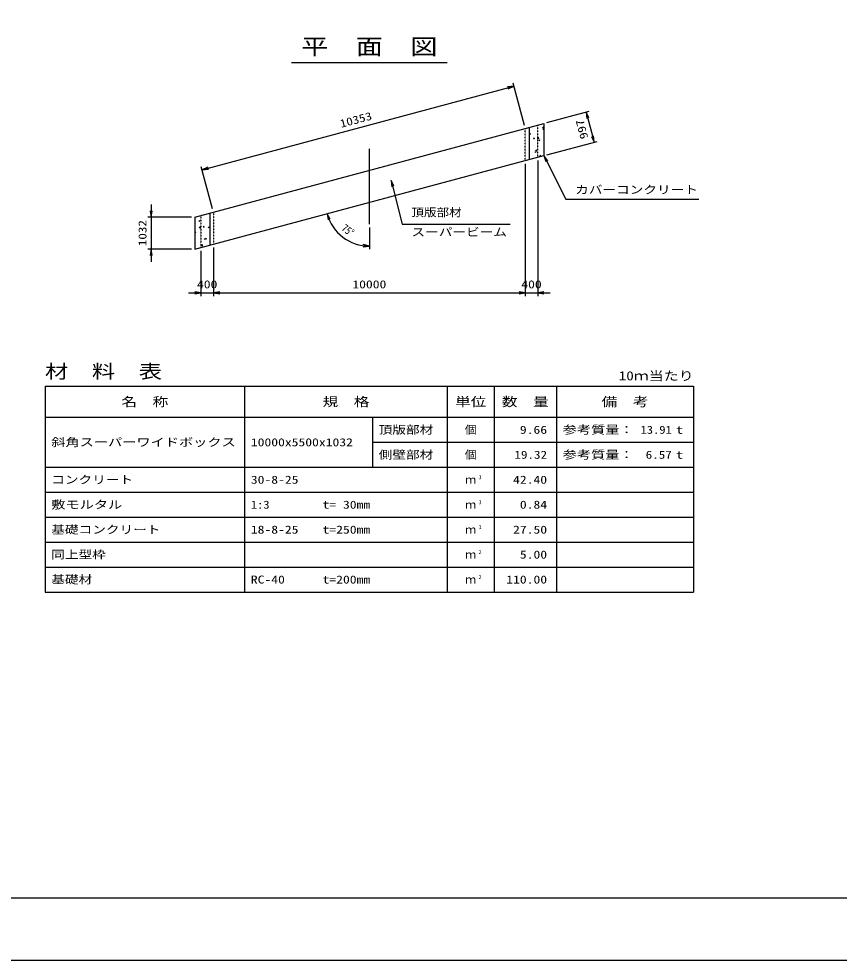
# Model space of a CAD drawing. Units: millimetres at full size. Extents: x 0 to 84100, y 0 to 59400.
# Drawn here: x 30809 to 57117, y 0 to 30173 of the extents above; entities that cross this region are included whole.
import ezdxf
from ezdxf.enums import TextEntityAlignment as Align

# ---------------------------------------------------------------- set-up
doc = ezdxf.new("R2010")
doc.units = ezdxf.units.MM
doc.linetypes.add('CHAIN', pattern=[18.5, 12, -1.5, 3.5, -1.5])
doc.linetypes.add('DASHED_SPACED', pattern=[12, 6, -6])
for name, color, linetype, lineweight in [('0_2', 7, 'Continuous', 25), ('D-BMK', 2, 'CHAIN', 25), ('D-DCR-HCHn', 4, 'Continuous', 9), ('D-MTR-FRAM', 7, 'Continuous', 25), ('D-MTR-LINE', 7, 'Continuous', 25), ('D-STR-STRn', 1, 'Continuous', 25), ('D-STR-TXT', 7, 'Continuous', 25), ('D-TTL', 2, 'Continuous', 25), ('D-TTL-TXT', 7, 'Continuous', 25)]:
    doc.layers.add(name, color=color, linetype=linetype, lineweight=lineweight)
doc.layers.add('D-MTR', color=7, linetype='Continuous')
doc.layers.add('D-MTR-TXT', color=7, linetype='Continuous')
doc.styles.add('ＭＳ ゴシック', font='')
doc.styles.get('ＭＳ ゴシック').set_extended_font_data('MS Gothic')

# ---------------------------------------------------------------- blocks, each defined once
blk = doc.blocks.new('open_arrow')
at = {"color": 0, "linetype": 'Continuous', "lineweight": -2}
blk.add_lwpolyline([(7.5, 1.25), (0, 0), (7.5, -1.25)], dxfattribs=at)

msp = doc.modelspace()

# ---------------------------------------------------------------- linework, layer by layer
at = {"layer": '0_2'}
for p, q in [((47024.118, 26756.952), (46661.771, 28109.248)), ((36687.653, 25333.164), (46687.653, 28012.655)), ((47746.593, 26847.011), (49098.889, 27209.357)), ((49002.296, 27183.475), (49260.339, 26220.447)), ((47746.593, 25814.84), (49356.931, 26246.329)), ((37024.118, 24077.46), (36661.771, 25429.756)), ((47050, 25528.189), (47050, 21287.928)), ((47050, 25528.189), (47050, 21287.928)), ((47450, 25635.369), (47450, 21287.928)), ((35050, 24220.098), (35050, 22387.928)), ((36350, 23820.098), (34950, 23820.098)), ((42050, 23488.443), (42050, 22788.443)), ((36350, 22787.928), (34950, 22787.928)), ((36650, 22741.517), (36650, 21287.928)), ((37050, 22848.697), (37050, 21287.928)), ((37050, 22848.697), (37050, 21287.928)), ((36250, 21387.928), (37450, 21387.928)), ((37050, 21387.928), (47050, 21387.928)), ((46650, 21387.928), (47850, 21387.928))]:
    msp.add_line(p, q, dxfattribs=at)
msp.add_arc((42050, 24288.443), 1400, 195, 270, dxfattribs=at)
at = {"layer": 'D-BMK'}
msp.add_line((42050, 23588.443), (42050, 26020.613), dxfattribs=at)
at = {"layer": 'D-DCR-HCHn'}
for p, q in [((47246.786, 26713.088), (47272.331, 26710.853)), ((47272.521, 26710.722), (47270.893, 26719.547)), ((47606.331, 26681.656), (47630.821, 26710.842)), ((47606.335, 26681.631), (47636.699, 26678.975)), ((47608.504, 26644.439), (47644.073, 26658.093)), ((47608.548, 26644.376), (47633.817, 26627.332)), ((47636.889, 26678.841), (47631.015, 26710.684)), ((47633.842, 26627.338), (47644.142, 26658.036)), ((47181.671, 26480.593), (47217.241, 26494.247)), ((47181.715, 26480.531), (47206.984, 26463.487)), ((47207.009, 26463.492), (47217.309, 26494.19)), ((47312.448, 26331.42), (47336.939, 26360.607)), ((47312.453, 26331.396), (47342.817, 26328.74)), ((47343.004, 26328.608), (47337.13, 26360.451)), ((47437.081, 26338.425), (47450, 26351.889)), ((47437.13, 26338.326), (47450, 26336.33)), ((47450, 26351.889), (47476.649, 26379.663)), ((47450, 26336.33), (47482.31, 26331.318)), ((47482.271, 26331.358), (47476.659, 26379.603)), ((47484.901, 26276.062), (47520.47, 26289.716)), ((47484.944, 26276), (47510.213, 26258.956)), ((47510.237, 26258.962), (47520.538, 26289.66)), ((47382.935, 25949.307), (47407.426, 25978.493)), ((47382.938, 25949.283), (47413.302, 25946.626)), ((47413.487, 25946.494), (47407.613, 25978.337)), ((47361.298, 25907.686), (47396.867, 25921.339)), ((47361.34, 25907.624), (47386.609, 25890.58)), ((47386.633, 25890.586), (47396.933, 25921.284)), ((47504.431, 25759.488), (47543.999, 25800.726)), ((47504.479, 25759.39), (47526.755, 25755.935)), ((47548.533, 25761.771), (47544.008, 25800.667)), ((36669.787, 23878.99), (36681.774, 23877.941)), ((36681.95, 23877.88), (36681.182, 23882.043)), ((36578.427, 23694.109), (36613.996, 23707.763)), ((36578.477, 23694.051), (36603.746, 23677.006)), ((36603.769, 23677.007), (36614.069, 23707.705)), ((36454.823, 23325.733), (36490.393, 23339.386)), ((36454.873, 23325.675), (36480.142, 23308.63)), ((36480.164, 23308.631), (36490.465, 23339.329)), ((36590.56, 23472.707), (36630.128, 23513.945)), ((36590.6, 23472.636), (36635.78, 23465.629)), ((36635.747, 23465.648), (36630.135, 23513.893)), ((36721.867, 23498.507), (36746.358, 23527.693)), ((36721.896, 23498.484), (36752.26, 23495.828)), ((36752.433, 23495.766), (36746.559, 23527.609)), ((36881.656, 23489.578), (36917.226, 23503.232)), ((36881.706, 23489.52), (36906.975, 23472.476)), ((36906.997, 23472.477), (36917.298, 23503.175)), ((36450, 23174.508), (36452.475, 23177.457)), ((36450, 23146.325), (36458.377, 23145.592)), ((36458.548, 23145.533), (36452.674, 23177.375)), ((36657.91, 22893.771), (36697.477, 22935.008)), ((36703.097, 22886.712), (36697.485, 22934.957)), ((36758.053, 23121.202), (36793.623, 23134.855)), ((36758.102, 23121.144), (36783.371, 23104.1)), ((36783.393, 23104.101), (36793.693, 23134.799)), ((36792.354, 23116.393), (36816.844, 23145.579)), ((36792.382, 23116.371), (36822.746, 23113.714)), ((36822.915, 23113.652), (36817.042, 23145.495)), ((36657.949, 22893.7), (36703.129, 22886.693))]:
    msp.add_line(p, q, dxfattribs=at)
at = {"layer": 'D-MTR-FRAM'}
for p, q in [((31650, 18400), (52450, 18400)), ((31650, 18400), (31650, 11800)), ((52450, 18400), (52450, 11800)), ((31650, 11800), (52450, 11800))]:
    msp.add_line(p, q, dxfattribs=at)
at = {"layer": 'D-MTR-LINE'}
for p, q in [((38050, 18400), (38050, 11800)), ((44550, 18400), (44550, 11800)), ((46050, 18400), (46050, 11800)), ((48050, 18400), (48050, 11800)), ((31650, 17400), (52450, 17400)), ((42150, 17400), (42150, 15800)), ((42150, 16600), (52450, 16600)), ((31650, 15800), (52450, 15800)), ((31650, 15000), (52450, 15000)), ((31650, 14200), (52450, 14200)), ((31650, 13400), (52450, 13400)), ((31650, 12600), (52450, 12600))]:
    msp.add_line(p, q, dxfattribs=at)
at = {"layer": 'D-STR-STRn'}
for p, q in [((36450, 23820.098), (47650, 26821.129)), ((47170, 26692.513), (47170, 25660.343)), ((47650, 26821.129), (47650, 25788.958)), ((36450, 22787.928), (47650, 25788.958)), ((36930, 23948.713), (36930, 22916.543)), ((36450, 23820.098), (36450, 22787.928))]:
    msp.add_line(p, q, dxfattribs=at)
at = {"layer": 'D-STR-STRn', "linetype": 'DASHED_SPACED'}
for p, q in [((47050, 25628.189), (47050, 26660.359)), ((47450, 25735.369), (47450, 26767.539)), ((36650, 23873.688), (36650, 22841.517)), ((37050, 23980.867), (37050, 22948.697))]:
    msp.add_line(p, q, dxfattribs=at)
at = {"layer": 'D-STR-TXT'}
for points in [[(47650, 25788.958), (48350, 24388.958), (48550, 24388.958), (52620.812, 24388.958)], [(42750, 24992.093), (43100, 23588.443), (43300, 23588.443), (46562.437, 23588.443)]]:
    msp.add_lwpolyline(points, dxfattribs=at)
at = {"layer": 'D-TTL'}
for points in [[(0, 0), (84100, 0), (84100, 59400), (0, 59400)], [(2000, 2000), (82100, 2000), (82100, 57400), (2000, 57400)]]:
    msp.add_lwpolyline(points, close=True, dxfattribs=at)
at = {"layer": 'D-TTL-TXT'}
msp.add_line((39550, 28770), (44550, 28770), dxfattribs=at)

# ---------------------------------------------------------------- block references
at = {"layer": '0_2', "xscale": 26.7, "yscale": 26.7}
for p, rotation in [((46687.653, 28012.655), 195), ((49002.296, 27183.475), 285), ((49260.339, 26220.447), 105), ((36687.653, 25333.164), 15), ((35050, 23820.098), 90), ((40697.704, 23926.096), 289.1), ((42050, 22888.443), 175.9), ((35050, 22787.928), 270), ((36650, 21387.928), 180), ((47050, 21387.928), 180), ((47050, 21387.928), 180)]:
    msp.add_blockref('open_arrow', p, dxfattribs=dict(at, rotation=rotation))
for p in [(37050, 21387.928), (37050, 21387.928), (47450, 21387.928)]:
    msp.add_blockref('open_arrow', p, dxfattribs=at)
at = {"layer": 'D-STR-TXT', "xscale": 26.7, "yscale": 26.7}
for p, rotation in [((47650, 25788.958), 296.6), ((42750, 24992.093), 284)]:
    msp.add_blockref('open_arrow', p, dxfattribs=dict(at, rotation=rotation))

# ---------------------------------------------------------------- texts
at = {"layer": '0_2', "style": 'ＭＳ ゴシック'}
for s, rotation, width, p in [('10353', 15, 1.2, (41616.478, 26938.539)), ('997', 105, 1.2, (48865.688, 26630.786)), ('1032', 90, 1.2, (34775, 23304.013)), ('75°', 322.5, 0.8, (41365.143, 23395.92))]:
    msp.add_text(s, height=256.6, rotation=rotation, dxfattribs=dict(at, width=width)).set_placement(p, align=Align.MIDDLE_CENTER)
at = {"layer": '0_2', "style": 'ＭＳ ゴシック', "width": 1.25}
for s, p in [('400', (36850, 21662.928)), ('10000', (42050, 21662.928)), ('400', (47250, 21662.928))]:
    msp.add_text(s, height=256.6, dxfattribs=at).set_placement(p, align=Align.MIDDLE_CENTER)
at = {"layer": 'D-MTR', "style": 'ＭＳ ゴシック', "width": 1.25}
msp.add_text('材\u3000料\u3000表', height=439.9, dxfattribs=at).set_placement((31650, 18520), align=Align.BOTTOM_LEFT)
at = {"layer": 'D-MTR', "style": 'ＭＳ ゴシック', "width": 1.2}
msp.add_text('10ｍ当たり', height=293.3, dxfattribs=at).set_placement((52450, 18496.667), align=Align.BOTTOM_RIGHT)
at = {"layer": 'D-MTR-TXT', "style": 'ＭＳ ゴシック'}
for s, height, width, p in [('名\u3000称', 293.3, 1.25, (34850, 17900)), ('規\u3000格', 293.3, 1.25, (41300, 17900)), ('単位', 293.3, 1.25, (45300, 17900)), ('数\u3000量', 293.3, 1.25, (47050, 17900)), ('備\u3000考', 293.3, 1.25, (50250, 17900)), ('個', 256.6, 1.1, (45300, 17000)), ('個', 256.6, 1.1, (45300, 16200))]:
    msp.add_text(s, height=height, dxfattribs=dict(at, width=width)).set_placement(p, align=Align.MIDDLE_CENTER)
for s, width, p in [('頂版部材', 1.25, (42350, 17000)), ('参考質量：      t', 1.3, (48250, 17000)), ('斜角スーパーワイドボックス', 1.3, (31850, 16600)), ('10000x5500x1032', 1.25, (38250, 16600)), ('側壁部材', 1.25, (42350, 16200)), ('参考質量：      t', 1.3, (48250, 16200)), ('コンクリート', 1.25, (31850, 15400)), ('30-8-25', 1.25, (38250, 15400)), ('敷モルタル', 1.3, (31850, 14600)), ('1:3', 1.15, (38250, 14600)), ('t= 30mm', 1.25, (40550, 14600)), ('基礎コンクリート', 1.25, (31850, 13800)), ('18-8-25', 1.25, (38250, 13800)), ('t=250mm', 1.25, (40550, 13800)), ('同上型枠', 1.25, (31850, 13000)), ('基礎材', 1.25, (31850, 12200)), ('RC-40', 1.25, (38250, 12200)), ('t=200mm', 1.25, (40550, 12200))]:
    msp.add_text(s, height=256.6, dxfattribs=dict(at, width=width)).set_placement(p, align=Align.MIDDLE_LEFT)
for s, width, p in [('9.66', 1.25, (47750, 17000)), ('13.91', 1.15, (51750, 17000)), ('19.32', 1.2, (47750, 16200)), ('6.57', 1.2, (51750, 16200)), ('42.40', 1.25, (47750, 15400)), ('0.84', 1.25, (47750, 14600)), ('27.50', 1.25, (47750, 13800)), ('5.00', 1.25, (47750, 13000)), ('110.00', 1.25, (47750, 12200))]:
    msp.add_text(s, height=256.6, dxfattribs=dict(at, width=width)).set_placement(p, align=Align.MIDDLE_RIGHT)
for p in [(45300, 15400), (45300, 14600), (45300, 13800), (45300, 13000), (45300, 12200)]:
    msp.add_text('ｍ', height=256.6, dxfattribs=at).set_placement(p, align=Align.MIDDLE_CENTER)
at = {"layer": 'D-MTR-TXT', "style": 'ＭＳ ゴシック', "width": 1.15}
for s, p in [('3', (45550, 15376.667)), ('3', (45550, 14576.667)), ('3', (45550, 13776.667)), ('2', (45550, 12976.667)), ('2', (45550, 12176.667))]:
    msp.add_text(s, height=128.3, dxfattribs=at).set_placement(p, align=Align.BOTTOM_LEFT)
at = {"layer": 'D-STR-TXT', "style": 'ＭＳ ゴシック', "width": 1.25}
for s, p in [('カバーコンクリート', (48650, 24488.958)), ('スーパービーム', (43400, 23129.814))]:
    msp.add_text(s, height=256.6, dxfattribs=at).set_placement(p, align=Align.BOTTOM_LEFT)
at = {"layer": 'D-STR-TXT', "style": 'ＭＳ ゴシック', "width": 1.15}
msp.add_text('頂版部材\u3000\u3000\u3000\u3000', height=256.6, dxfattribs=at).set_placement((43400, 24097.072), align=Align.TOP_LEFT)
at = {"layer": 'D-TTL-TXT', "style": 'ＭＳ ゴシック', "width": 1.25}
msp.add_text('平\u3000面\u3000図', height=513.2, dxfattribs=at).set_placement((42050, 28870), align=Align.BOTTOM_CENTER)

doc.saveas('drawing.dxf')
